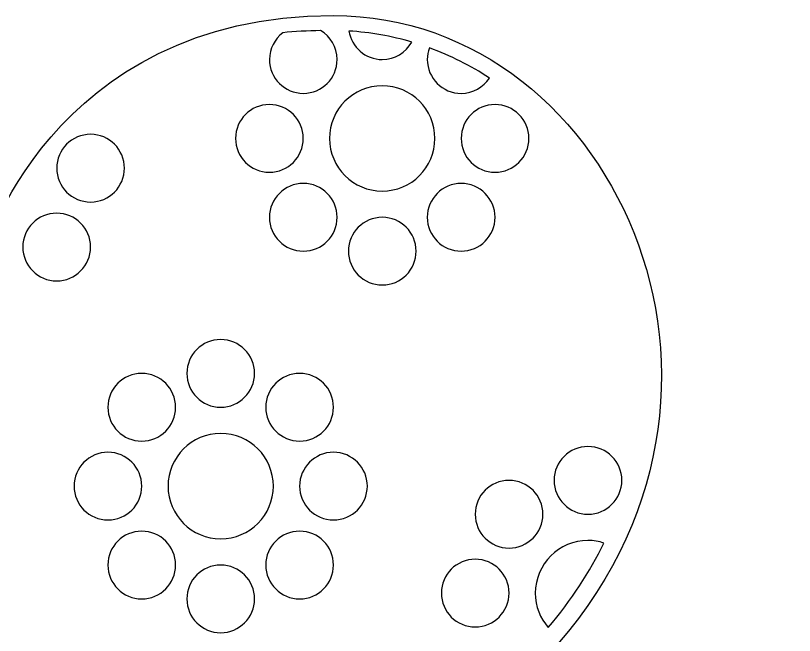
# Model space of a CAD drawing. Header units: centimetres. Extents: x -5.1 to 5, y -4.6 to 4.6.
# Drawn here: x -2.398 to 0.053, y 2.612 to 4.564 of the extents above; entities that cross this region are included whole.
import ezdxf

# ---------------------------------------------------------------- set-up
doc = ezdxf.new("R2010")
doc.units = ezdxf.units.CM
doc.header["$MEASUREMENT"] = 0
doc.layers.add('Layer 1', color=7, linetype='Continuous')

msp = doc.modelspace()

# ---------------------------------------------------------------- linework, layer by layer
at = {"layer": 'Layer 1', "color": 240}
for points, knots in [([(-4.24392, 2.50773), (-3.42686, 1.69062), (-2.80747, 1.40055), (-2.50423, 0.62305), (-2.50423, 0.62305), (-2.20102, 1.40055), (-1.58163, 1.69062), (-0.76454, 2.50773), (-0.76454, 2.50773), (0.0526, 3.32482), (-0.50101, 4.56376), (-1.39721, 4.56376), (-1.39721, 4.56376), (-2.29346, 4.56376), (-2.50425, 3.79943), (-2.50425, 3.79943), (-2.50425, 3.79943), (-2.50425, 3.79943), (-2.71505, 4.56376), (-3.61127, 4.56376), (-3.61127, 4.56376), (-4.50749, 4.56376), (-5.06103, 3.32482), (-4.24392, 2.50773)], [0, 0, 0, 0, 0.1428571, 0.1428571, 0.1428571, 0.1428571, 0.2857143, 0.2857143, 0.2857143, 0.2857143, 0.4285714, 0.4285714, 0.4285714, 0.4285714, 0.5714286, 0.5714286, 0.5714286, 0.5714286, 0.7142857, 0.7142857, 0.7142857, 0.7142857, 1, 1, 1, 1]), ([(-1.5576, 4.5096), (-1.51961, 4.51365), (-1.47968, 4.51571), (-1.43859, 4.51659), (-1.43859, 4.51659), (-1.40747, 4.49799), (-1.38641, 4.46431), (-1.38641, 4.42539), (-1.38641, 4.42539), (-1.38641, 4.36649), (-1.43409, 4.31884), (-1.49296, 4.31884), (-1.49296, 4.31884), (-1.55183, 4.31884), (-1.59951, 4.36652), (-1.59951, 4.42539), (-1.59951, 4.42539), (-1.59954, 4.45983), (-1.58295, 4.4901), (-1.5576, 4.5096)], [0, 0, 0, 0, 0.1666667, 0.1666667, 0.1666667, 0.1666667, 0.3333333, 0.3333333, 0.3333333, 0.3333333, 0.5, 0.5, 0.5, 0.5, 0.6666667, 0.6666667, 0.6666667, 0.6666667, 1, 1, 1, 1]), ([(-1.15192, 4.48036), (-1.16999, 4.44763), (-1.20449, 4.42538), (-1.24458, 4.42538), (-1.24458, 4.42538), (-1.29768, 4.42538), (-1.34134, 4.4643), (-1.34946, 4.51515), (-1.34946, 4.51515), (-1.28169, 4.51092), (-1.21565, 4.49904), (-1.15192, 4.48036)], [0, 0, 0, 0, 0.25, 0.25, 0.25, 0.25, 0.5, 0.5, 0.5, 0.5, 1, 1, 1, 1]), ([(-1.0959, 4.46189), (-1.02978, 4.43773), (-0.96662, 4.40593), (-0.90723, 4.36706), (-0.90723, 4.36706), (-0.92628, 4.33806), (-0.95888, 4.3188), (-0.99613, 4.3188), (-0.99613, 4.3188), (-1.05503, 4.3188), (-1.10268, 4.36648), (-1.10268, 4.42535), (-1.10268, 4.42535), (-1.1027, 4.43829), (-1.10016, 4.45052), (-1.0959, 4.46189)], [0, 0, 0, 0, 0.2, 0.2, 0.2, 0.2, 0.4, 0.4, 0.4, 0.4, 0.6, 0.6, 0.6, 0.6, 1, 1, 1, 1]), ([(-1.24457, 4.34273), (-1.15305, 4.34273), (-1.07881, 4.26849), (-1.07881, 4.17697), (-1.07881, 4.17697), (-1.07881, 4.08545), (-1.15305, 4.01121), (-1.24457, 4.01121), (-1.24457, 4.01121), (-1.33609, 4.01121), (-1.41033, 4.08545), (-1.41033, 4.17697), (-1.41033, 4.17697), (-1.41033, 4.26849), (-1.33609, 4.34273), (-1.24457, 4.34273)], [0, 0, 0, 0, 0.2, 0.2, 0.2, 0.2, 0.4, 0.4, 0.4, 0.4, 0.6, 0.6, 0.6, 0.6, 1, 1, 1, 1]), ([(-1.59954, 4.28351), (-1.54064, 4.28351), (-1.49299, 4.23583), (-1.49299, 4.17696), (-1.49299, 4.17696), (-1.49299, 4.11809), (-1.54067, 4.07041), (-1.59954, 4.07041), (-1.59954, 4.07041), (-1.65841, 4.07041), (-1.70609, 4.11809), (-1.70609, 4.17696), (-1.70609, 4.17696), (-1.70611, 4.23583), (-1.65843, 4.28351), (-1.59954, 4.28351)], [0, 0, 0, 0, 0.2, 0.2, 0.2, 0.2, 0.4, 0.4, 0.4, 0.4, 0.6, 0.6, 0.6, 0.6, 1, 1, 1, 1]), ([(-0.78306, 4.17696), (-0.78306, 4.11809), (-0.83074, 4.07041), (-0.88958, 4.07041), (-0.88958, 4.07041), (-0.94848, 4.07041), (-0.99613, 4.11809), (-0.99613, 4.17696), (-0.99613, 4.17696), (-0.99613, 4.23586), (-0.94845, 4.28351), (-0.88958, 4.28351), (-0.88958, 4.28351), (-0.83074, 4.28351), (-0.78306, 4.23583), (-0.78306, 4.17696)], [0, 0, 0, 0, 0.2, 0.2, 0.2, 0.2, 0.4, 0.4, 0.4, 0.4, 0.6, 0.6, 0.6, 0.6, 1, 1, 1, 1]), ([(-2.16252, 4.18982), (-2.10362, 4.18982), (-2.05597, 4.14214), (-2.05597, 4.08327), (-2.05597, 4.08327), (-2.05597, 4.0244), (-2.10365, 3.97672), (-2.16252, 3.97672), (-2.16252, 3.97672), (-2.22139, 3.97672), (-2.26907, 4.0244), (-2.26907, 4.08327), (-2.26907, 4.08327), (-2.26907, 4.14214), (-2.22139, 4.18982), (-2.16252, 4.18982)], [0, 0, 0, 0, 0.2, 0.2, 0.2, 0.2, 0.4, 0.4, 0.4, 0.4, 0.6, 0.6, 0.6, 0.6, 1, 1, 1, 1]), ([(-1.59954, 3.92855), (-1.59954, 3.98742), (-1.55186, 4.0351), (-1.49299, 4.0351), (-1.49299, 4.0351), (-1.43412, 4.0351), (-1.38644, 3.98742), (-1.38644, 3.92855), (-1.38644, 3.92855), (-1.38644, 3.86965), (-1.43412, 3.822), (-1.49299, 3.822), (-1.49299, 3.822), (-1.55186, 3.822), (-1.59954, 3.86968), (-1.59954, 3.92855)], [0, 0, 0, 0, 0.2, 0.2, 0.2, 0.2, 0.4, 0.4, 0.4, 0.4, 0.6, 0.6, 0.6, 0.6, 1, 1, 1, 1]), ([(-1.1027, 3.92855), (-1.1027, 3.98742), (-1.05502, 4.0351), (-0.99615, 4.0351), (-0.99615, 4.0351), (-0.93728, 4.0351), (-0.8896, 3.98742), (-0.8896, 3.92855), (-0.8896, 3.92855), (-0.8896, 3.86965), (-0.9373, 3.822), (-0.99615, 3.822), (-0.99615, 3.822), (-1.05503, 3.822), (-1.1027, 3.86968), (-1.1027, 3.92855)], [0, 0, 0, 0, 0.2, 0.2, 0.2, 0.2, 0.4, 0.4, 0.4, 0.4, 0.6, 0.6, 0.6, 0.6, 1, 1, 1, 1]), ([(-2.26907, 3.94141), (-2.21017, 3.94141), (-2.16252, 3.89373), (-2.16252, 3.83486), (-2.16252, 3.83486), (-2.16252, 3.77596), (-2.2102, 3.72831), (-2.26907, 3.72831), (-2.26907, 3.72831), (-2.32794, 3.72831), (-2.37562, 3.77599), (-2.37562, 3.83486), (-2.37562, 3.83486), (-2.37561, 3.89373), (-2.32794, 3.94141), (-2.26907, 3.94141)], [0, 0, 0, 0, 0.2, 0.2, 0.2, 0.2, 0.4, 0.4, 0.4, 0.4, 0.6, 0.6, 0.6, 0.6, 1, 1, 1, 1]), ([(-1.24457, 3.71542), (-1.30344, 3.71542), (-1.35112, 3.7631), (-1.35112, 3.82197), (-1.35112, 3.82197), (-1.35112, 3.88084), (-1.30342, 3.92852), (-1.24457, 3.92852), (-1.24457, 3.92852), (-1.18567, 3.92852), (-1.13802, 3.88084), (-1.13802, 3.82197), (-1.13802, 3.82197), (-1.13803, 3.7631), (-1.1857, 3.71542), (-1.24457, 3.71542)], [0, 0, 0, 0, 0.2, 0.2, 0.2, 0.2, 0.4, 0.4, 0.4, 0.4, 0.6, 0.6, 0.6, 0.6, 1, 1, 1, 1]), ([(-1.75292, 3.5436), (-1.69402, 3.5436), (-1.64637, 3.49592), (-1.64637, 3.43705), (-1.64637, 3.43705), (-1.64637, 3.37818), (-1.69405, 3.3305), (-1.75292, 3.3305), (-1.75292, 3.3305), (-1.81179, 3.3305), (-1.85947, 3.37818), (-1.85947, 3.43705), (-1.85947, 3.43705), (-1.85947, 3.49593), (-1.81181, 3.5436), (-1.75292, 3.5436)], [0, 0, 0, 0, 0.2, 0.2, 0.2, 0.2, 0.4, 0.4, 0.4, 0.4, 0.6, 0.6, 0.6, 0.6, 1, 1, 1, 1]), ([(-1.89479, 3.33048), (-1.89479, 3.27161), (-1.94247, 3.22393), (-2.00134, 3.22393), (-2.00134, 3.22393), (-2.06021, 3.22393), (-2.10786, 3.27161), (-2.10786, 3.33048), (-2.10786, 3.33048), (-2.10786, 3.38938), (-2.06018, 3.43703), (-2.00134, 3.43703), (-2.00134, 3.43703), (-1.94246, 3.43706), (-1.89479, 3.38938), (-1.89479, 3.33048)], [0, 0, 0, 0, 0.2, 0.2, 0.2, 0.2, 0.4, 0.4, 0.4, 0.4, 0.6, 0.6, 0.6, 0.6, 1, 1, 1, 1]), ([(-1.5045, 3.43706), (-1.4456, 3.43706), (-1.39795, 3.38938), (-1.39795, 3.33051), (-1.39795, 3.33051), (-1.39795, 3.27164), (-1.44563, 3.22396), (-1.5045, 3.22396), (-1.5045, 3.22396), (-1.56337, 3.22396), (-1.61105, 3.27164), (-1.61105, 3.33051), (-1.61105, 3.33051), (-1.61107, 3.38938), (-1.5634, 3.43706), (-1.5045, 3.43706)], [0, 0, 0, 0, 0.2, 0.2, 0.2, 0.2, 0.4, 0.4, 0.4, 0.4, 0.6, 0.6, 0.6, 0.6, 1, 1, 1, 1]), ([(-1.75292, 3.24783), (-1.6614, 3.24783), (-1.58716, 3.17359), (-1.58716, 3.08207), (-1.58716, 3.08207), (-1.58716, 2.99055), (-1.6614, 2.91633), (-1.75292, 2.91633), (-1.75292, 2.91633), (-1.84444, 2.91633), (-1.91868, 2.99055), (-1.91868, 3.08207), (-1.91868, 3.08207), (-1.91868, 3.17358), (-1.84444, 3.24783), (-1.75292, 3.24783)], [0, 0, 0, 0, 0.2, 0.2, 0.2, 0.2, 0.4, 0.4, 0.4, 0.4, 0.6, 0.6, 0.6, 0.6, 1, 1, 1, 1]), ([(-2.10788, 2.97552), (-2.16678, 2.97552), (-2.21443, 3.0232), (-2.21443, 3.08207), (-2.21443, 3.08207), (-2.21443, 3.14094), (-2.16675, 3.18862), (-2.10788, 3.18862), (-2.10788, 3.18862), (-2.04901, 3.18862), (-2.00136, 3.14094), (-2.00136, 3.08207), (-2.00136, 3.08207), (-2.00136, 3.0232), (-2.04901, 2.97552), (-2.10788, 2.97552)], [0, 0, 0, 0, 0.2, 0.2, 0.2, 0.2, 0.4, 0.4, 0.4, 0.4, 0.6, 0.6, 0.6, 0.6, 1, 1, 1, 1]), ([(-1.39795, 2.97552), (-1.45685, 2.97552), (-1.5045, 3.0232), (-1.5045, 3.08207), (-1.5045, 3.08207), (-1.5045, 3.14094), (-1.45682, 3.18862), (-1.39795, 3.18862), (-1.39795, 3.18862), (-1.33908, 3.18862), (-1.2914, 3.14094), (-1.2914, 3.08207), (-1.2914, 3.08207), (-1.2914, 3.0232), (-1.33906, 2.97552), (-1.39795, 2.97552)], [0, 0, 0, 0, 0.2, 0.2, 0.2, 0.2, 0.4, 0.4, 0.4, 0.4, 0.6, 0.6, 0.6, 0.6, 1, 1, 1, 1]), ([(-0.59703, 3.20682), (-0.53813, 3.20682), (-0.49048, 3.15914), (-0.49048, 3.10027), (-0.49048, 3.10027), (-0.49048, 3.0414), (-0.53813, 2.99372), (-0.59703, 2.99372), (-0.59703, 2.99372), (-0.65593, 2.99372), (-0.70358, 3.0414), (-0.70358, 3.10027), (-0.70358, 3.10027), (-0.70358, 3.15914), (-0.6559, 3.20682), (-0.59703, 3.20682)], [0, 0, 0, 0, 0.2, 0.2, 0.2, 0.2, 0.4, 0.4, 0.4, 0.4, 0.6, 0.6, 0.6, 0.6, 1, 1, 1, 1]), ([(-0.7389, 2.99369), (-0.7389, 2.93482), (-0.78658, 2.88714), (-0.84542, 2.88714), (-0.84542, 2.88714), (-0.90432, 2.88714), (-0.95197, 2.93482), (-0.95197, 2.99369), (-0.95197, 2.99369), (-0.95197, 3.05259), (-0.90429, 3.10024), (-0.84542, 3.10024), (-0.84542, 3.10024), (-0.78658, 3.10027), (-0.7389, 3.05259), (-0.7389, 2.99369)], [0, 0, 0, 0, 0.2, 0.2, 0.2, 0.2, 0.4, 0.4, 0.4, 0.4, 0.6, 0.6, 0.6, 0.6, 1, 1, 1, 1]), ([(-2.00136, 2.7271), (-2.06023, 2.7271), (-2.10788, 2.7748), (-2.10788, 2.83365), (-2.10788, 2.83365), (-2.10788, 2.8925), (-2.0602, 2.9402), (-2.00136, 2.9402), (-2.00136, 2.9402), (-1.94246, 2.9402), (-1.89481, 2.8925), (-1.89481, 2.83365), (-1.89481, 2.83365), (-1.89481, 2.7748), (-1.94246, 2.7271), (-2.00136, 2.7271)], [0, 0, 0, 0, 0.2, 0.2, 0.2, 0.2, 0.4, 0.4, 0.4, 0.4, 0.6, 0.6, 0.6, 0.6, 1, 1, 1, 1]), ([(-1.5045, 2.94022), (-1.4456, 2.94022), (-1.39795, 2.89252), (-1.39795, 2.83367), (-1.39795, 2.83367), (-1.39795, 2.77482), (-1.44563, 2.72712), (-1.5045, 2.72712), (-1.5045, 2.72712), (-1.56337, 2.72712), (-1.61105, 2.77482), (-1.61105, 2.83367), (-1.61105, 2.83367), (-1.61105, 2.89252), (-1.5634, 2.94022), (-1.5045, 2.94022)], [0, 0, 0, 0, 0.2, 0.2, 0.2, 0.2, 0.4, 0.4, 0.4, 0.4, 0.6, 0.6, 0.6, 0.6, 1, 1, 1, 1]), ([(-0.59703, 2.91104), (-0.57954, 2.91104), (-0.56285, 2.90805), (-0.54702, 2.90297), (-0.54702, 2.90297), (-0.59136, 2.81269), (-0.64899, 2.72332), (-0.72202, 2.63669), (-0.72202, 2.63669), (-0.74737, 2.66577), (-0.76277, 2.70368), (-0.76277, 2.74528), (-0.76277, 2.74528), (-0.76277, 2.8368), (-0.68855, 2.91104), (-0.59703, 2.91104)], [0, 0, 0, 0, 0.2, 0.2, 0.2, 0.2, 0.4, 0.4, 0.4, 0.4, 0.6, 0.6, 0.6, 0.6, 1, 1, 1, 1]), ([(-1.05854, 2.7453), (-1.05854, 2.80417), (-1.01086, 2.85185), (-0.95199, 2.85185), (-0.95199, 2.85185), (-0.89312, 2.85185), (-0.84544, 2.80415), (-0.84544, 2.7453), (-0.84544, 2.7453), (-0.84544, 2.6864), (-0.89314, 2.63875), (-0.95199, 2.63875), (-0.95199, 2.63875), (-1.01087, 2.63873), (-1.05854, 2.68641), (-1.05854, 2.7453)], [0, 0, 0, 0, 0.2, 0.2, 0.2, 0.2, 0.4, 0.4, 0.4, 0.4, 0.6, 0.6, 0.6, 0.6, 1, 1, 1, 1]), ([(-1.75292, 2.62055), (-1.81182, 2.62055), (-1.85947, 2.66825), (-1.85947, 2.7271), (-1.85947, 2.7271), (-1.85947, 2.78595), (-1.81179, 2.83365), (-1.75292, 2.83365), (-1.75292, 2.83365), (-1.69405, 2.83365), (-1.64637, 2.78595), (-1.64637, 2.7271), (-1.64637, 2.7271), (-1.64637, 2.66825), (-1.69402, 2.62055), (-1.75292, 2.62055)], [0, 0, 0, 0, 0.2, 0.2, 0.2, 0.2, 0.4, 0.4, 0.4, 0.4, 0.6, 0.6, 0.6, 0.6, 1, 1, 1, 1])]:
    msp.add_open_spline(points, degree=3, knots=knots, dxfattribs=at)

doc.saveas('drawing.dxf')
